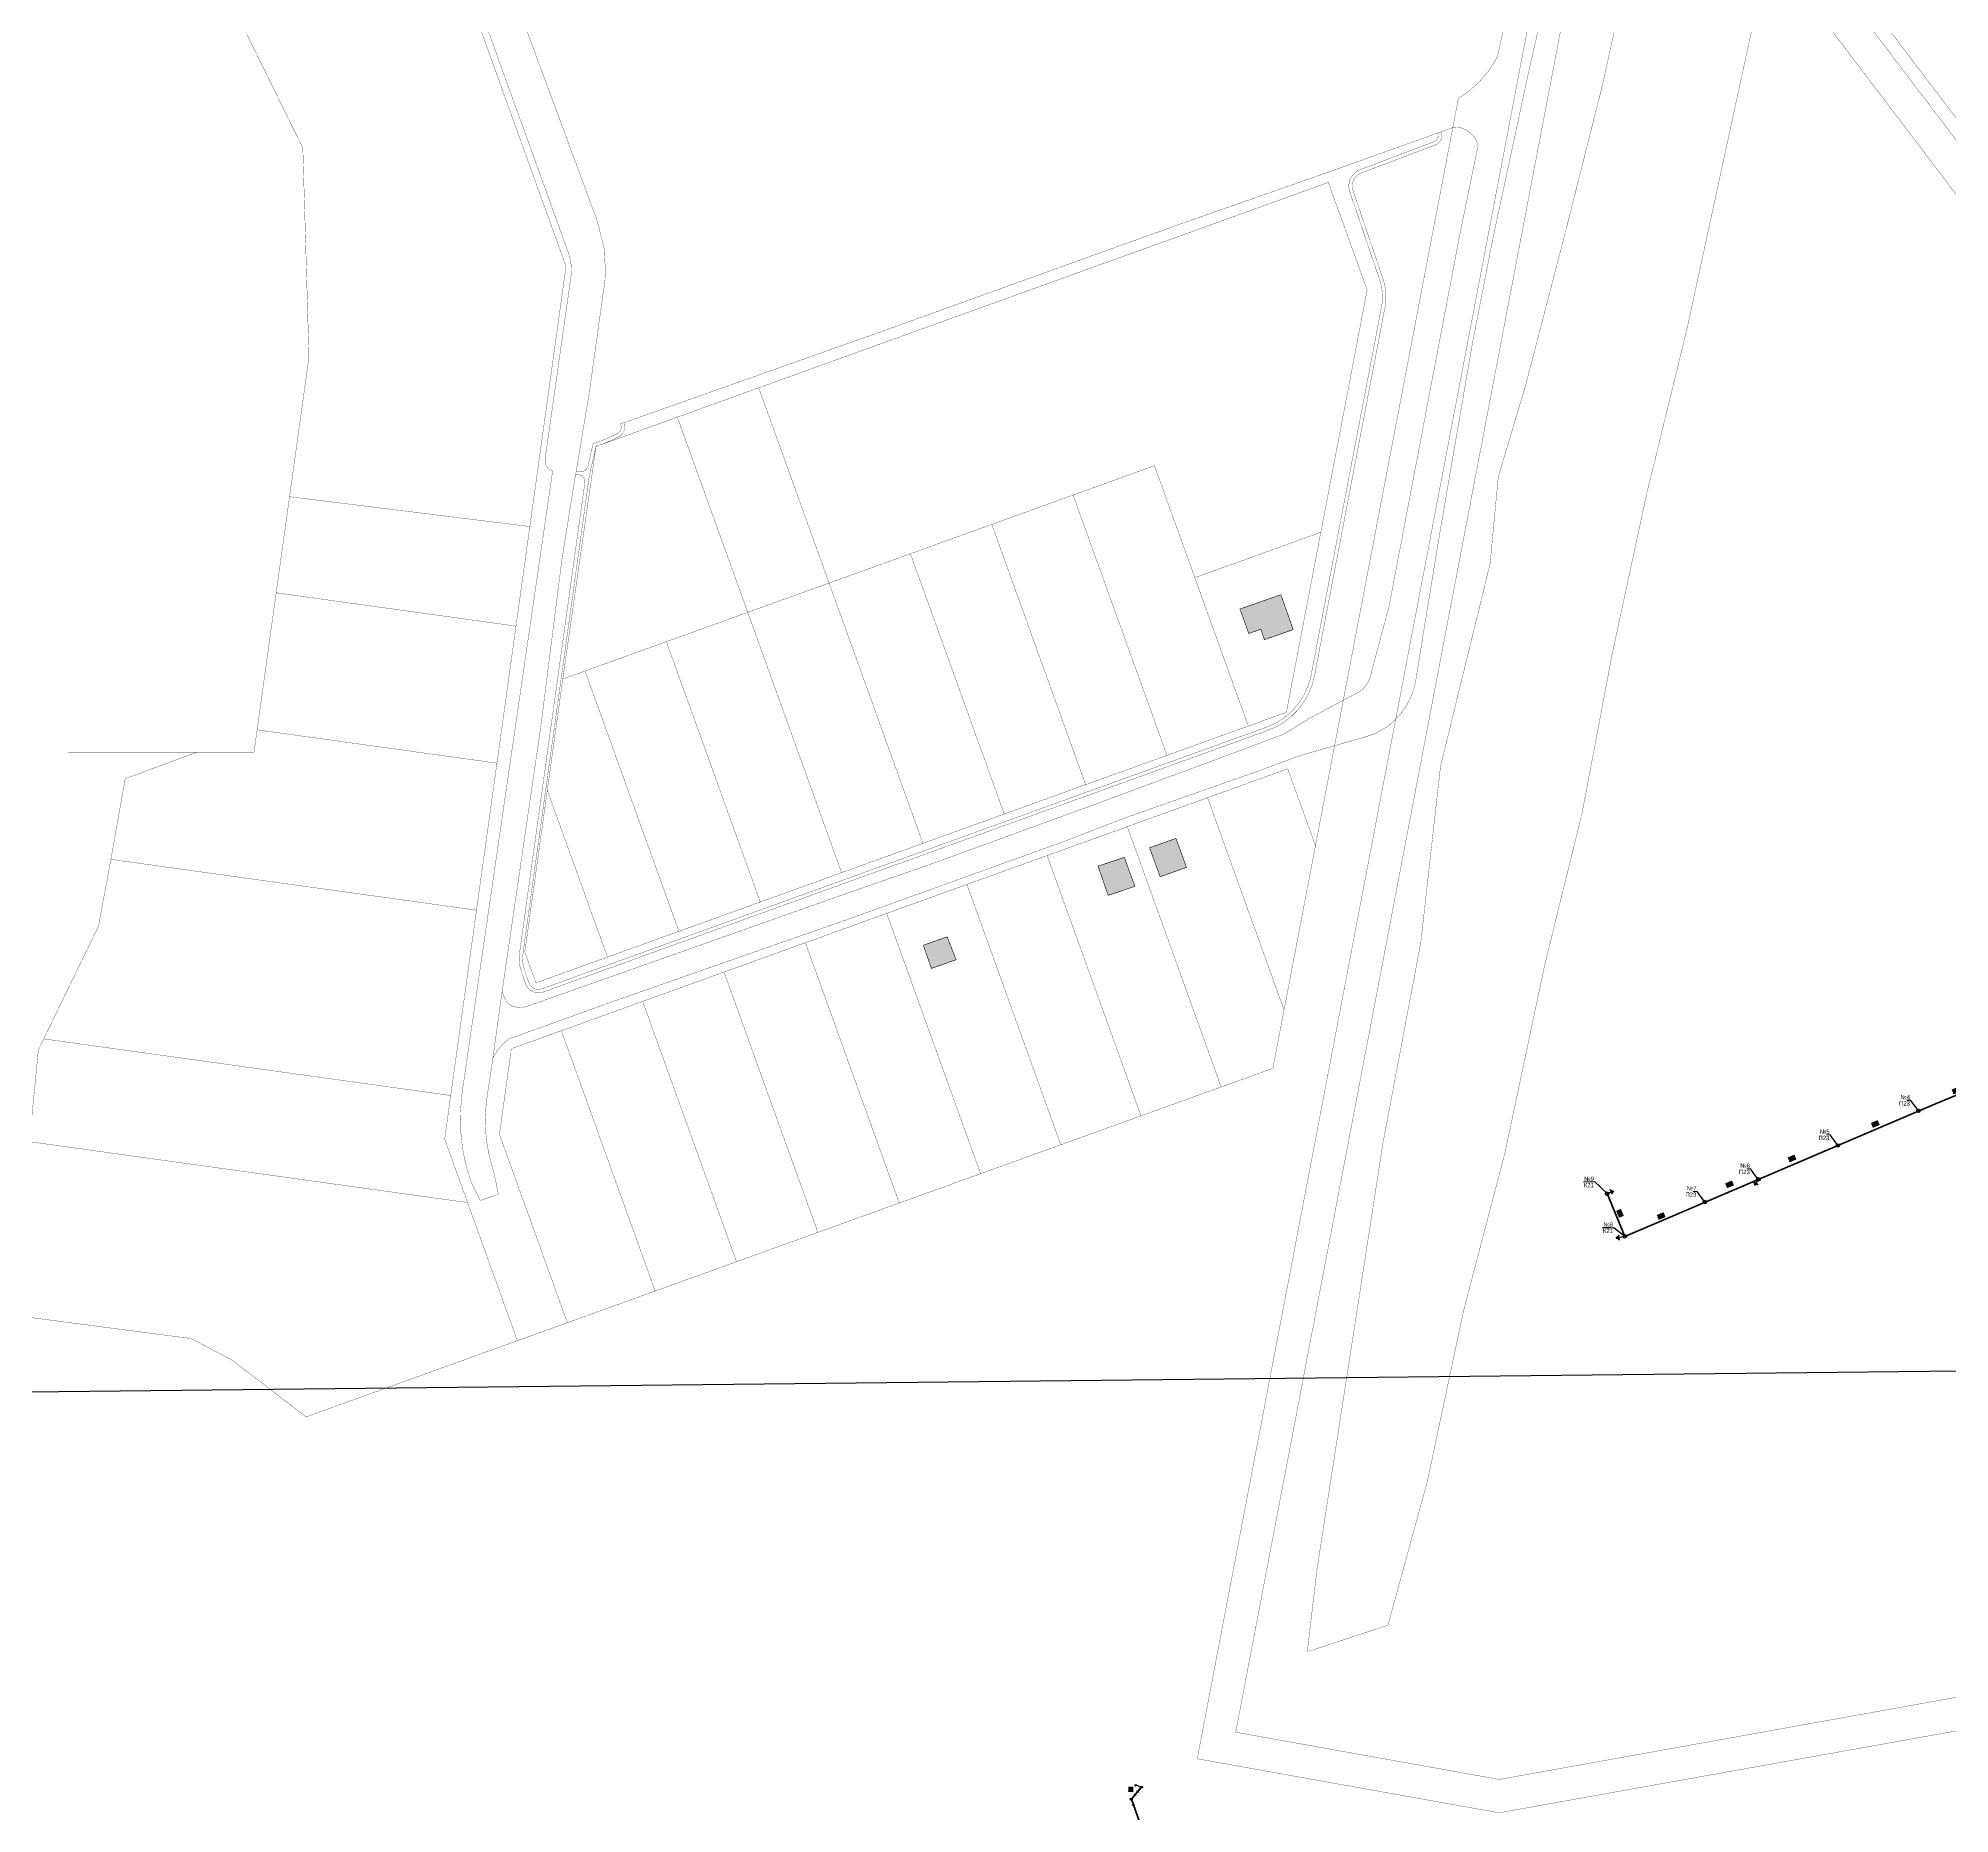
# Model space of a CAD drawing. Header units: millimetres. Extents: x 1265826 to 1360210, y 383897 to 506623.
# Drawn here: x 1301546 to 1302099, y 410794 to 411308 of the extents above; entities that cross this region are included whole.
import ezdxf
from ezdxf.enums import TextEntityAlignment as Align

# ---------------------------------------------------------------- set-up
doc = ezdxf.new("R2018")
doc.units = ezdxf.units.MM
for name, color, linetype in [('04.1_ЛЭП_наземная_опоры', 7, 'Continuous'), ('14', 7, 'Continuous'), ('Электрика', 7, 'Continuous')]:
    doc.layers.add(name, color=color, linetype=linetype)
doc.styles.get("Standard").update_dxf_attribs({"font": 'Arial.ttf'})
doc.styles.add('стиль1', font='Times New Roman.ttf', dxfattribs={"width": 0.9, "height": 1.25})
doc.dimstyles.new('М 1-1000', dxfattribs={"dimtxt": 1.5, "dimasz": 2.5, "dimexe": 1.25, "dimexo": 0.625, "dimtad": 1, "dimdec": 0, "dimtxsty": 'стиль1', "dimcen": 2.5, "dimse1": 1, "dimse2": 1, "dimsd1": 1, "dimsd2": 1, "dimclrt": 5, "dimaunit": 1, "dimadec": 3, "dimazin": 0, "dimtfac": 1, "dimtdec": 0, "dimtmove": 0, "dimatfit": 3, "dimfxl": 1.25, "dimtfill": 2, "dimtfillclr": 7, "dimarcsym": 0})
picture_1 = doc.add_image_def('image4.png', size_in_pixel=(1920, 1080))

# ---------------------------------------------------------------- blocks, each defined once
blk = doc.blocks.new('*U146')
at = {"color": 0}
for points in [[(-2.26, 3), (-3.37, 3)], [(0, 0), (-2.26, 3)]]:
    blk.add_lwpolyline(points, dxfattribs=at)
blk.add_circle((0, 0), 0.5, dxfattribs=at)
at = {"color": 0, "flags": 8}
blk.add_attdef('SL_NAME', text='', height=1.25, dxfattribs=at).set_placement((-2.47, 2.73), align=Align.TOP_RIGHT)
blk.add_attdef('SL_NUM', text='', height=1.25, dxfattribs=at).set_placement((-2.47, 3.29), align=Align.BOTTOM_RIGHT)
blk = doc.blocks.new('*U143')
at = {"color": 0}
for points in [[(-3.2, 2.41), (-6.49, 2.41)], [(0, 0), (-3.2, 2.41)]]:
    blk.add_lwpolyline(points, dxfattribs=at)
blk.add_circle((0, 0), 0.5, dxfattribs=at)
at = {"color": 0, "flags": 8}
blk.add_attdef('SL_NAME', text='', height=1.25, dxfattribs=at).set_placement((-3.41, 2.14), align=Align.TOP_RIGHT)
blk.add_attdef('SL_NUM', text='', height=1.25, dxfattribs=at).set_placement((-3.41, 2.7), align=Align.BOTTOM_RIGHT)
blk = doc.blocks.new('*D153')
at = {"layer": 'Defpoints', "color": 0, "linetype": 'ByBlock', "transparency": 16777216}
for p in [(1302112.88, 411007.31), (1302089.52, 410997.83), (1302089.57, 410997.73)]:
    blk.add_point(p, dxfattribs=at)
at = {"layer": 'Электрика', "color": 5, "linetype": 'ByBlock', "lineweight": 20, "transparency": 16777216, "insert": (1302100.54, 411003.55), "char_height": 1.25, "attachment_point": 5, "rotation": 22.1108, "style": 'стиль1', "bg_fill": 1, "box_fill_scale": 1.1, "bg_fill_color": 7, "bg_fill_true_color": 16777215, "bg_fill_transparency": 0}
blk.add_mtext('25', dxfattribs=at)
blk = doc.blocks.new('*D154')
at = {"layer": 'Defpoints', "color": 0, "linetype": 'ByBlock', "transparency": 16777216}
for p in [(1302066.24, 410987.99), (1302043.16, 410978.37), (1302043.18, 410978.3)]:
    blk.add_point(p, dxfattribs=at)
at = {"layer": 'Электрика', "color": 5, "linetype": 'ByBlock', "lineweight": 20, "transparency": 16777216, "insert": (1302053.12, 410983.92), "char_height": 1.25, "attachment_point": 5, "rotation": 22.7837, "style": 'стиль1', "bg_fill": 1, "box_fill_scale": 1.1, "bg_fill_color": 7, "bg_fill_true_color": 16777215, "bg_fill_transparency": 0}
blk.add_mtext('25', dxfattribs=at)
blk = doc.blocks.new('*D155')
at = {"layer": 'Defpoints', "color": 0, "linetype": 'ByBlock', "transparency": 16777216}
for p in [(1302043.17, 410978.31), (1302027.86, 410972.17), (1302027.88, 410972.12)]:
    blk.add_point(p, dxfattribs=at)
at = {"layer": 'Электрика', "color": 5, "linetype": 'ByBlock', "lineweight": 20, "transparency": 16777216, "insert": (1302035.04, 410976.44), "char_height": 1.25, "attachment_point": 5, "rotation": 22.0577, "style": 'стиль1', "bg_fill": 1, "box_fill_scale": 1.1, "bg_fill_color": 7, "bg_fill_true_color": 16777215, "bg_fill_transparency": 0}
blk.add_mtext('16', dxfattribs=at)
blk = doc.blocks.new('*D156')
at = {"layer": 'Defpoints', "color": 0, "linetype": 'ByBlock', "transparency": 16777216}
for p in [(1302027.88, 410971.09), (1302004.71, 410961.49), (1302004.74, 410961.41)]:
    blk.add_point(p, dxfattribs=at)
at = {"layer": 'Электрика', "color": 5, "linetype": 'ByBlock', "lineweight": 20, "transparency": 16777216, "insert": (1302015.26, 410967.27), "char_height": 1.25, "attachment_point": 5, "rotation": 22.7046, "style": 'стиль1', "bg_fill": 1, "box_fill_scale": 1.1, "bg_fill_color": 7, "bg_fill_true_color": 16777215, "bg_fill_transparency": 0}
blk.add_mtext('25', dxfattribs=at)
blk = doc.blocks.new('*D157')
at = {"layer": 'Defpoints', "color": 0, "linetype": 'ByBlock', "transparency": 16777216}
for p in [(1301999.64, 410973.75), (1301999.64, 410973.75), (1302004.74, 410961.41)]:
    blk.add_point(p, dxfattribs=at)
at = {"layer": 'Электрика', "color": 5, "linetype": 'ByBlock', "lineweight": 20, "transparency": 16777216, "insert": (1302003.35, 410968.06), "char_height": 1.25, "attachment_point": 5, "rotation": 292.4886, "style": 'стиль1', "bg_fill": 1, "box_fill_scale": 1.1, "bg_fill_color": 7, "bg_fill_true_color": 16777215, "bg_fill_transparency": 0}
blk.add_mtext('12', dxfattribs=at)
blk = doc.blocks.new('Пл_Заземление')
at = {"color": 0, "lineweight": 30}
for p, q in [((0, 0), (0, -1.29)), ((-0.72, -1.29), (0.72, -1.29)), ((0.48, -1.6), (-0.48, -1.6)), ((0.24, -1.89), (-0.24, -1.89))]:
    blk.add_line(p, q, dxfattribs=at)
blk = doc.blocks.new('*U147')
at = {"color": 0, "lineweight": 30}
for p, q in [((0, 0), (0.74, 1.06)), ((1.33, 0.64), (0.15, 1.47)), ((0.53, 1.59), (1.31, 1.04)), ((0.89, 1.69), (1.28, 1.41))]:
    blk.add_line(p, q, dxfattribs=at)
blk = doc.blocks.new('*U145')
at = {"color": 0}
for points in [[(-3.55, 3.43), (-6.83, 3.43)], [(0, 0), (-3.55, 3.43)]]:
    blk.add_lwpolyline(points, dxfattribs=at)
blk.add_circle((0, 0), 0.5, dxfattribs=at)
at = {"color": 0, "flags": 8}
blk.add_attdef('SL_NAME', text='', height=1.25, dxfattribs=at).set_placement((-3.75, 3.15), align=Align.TOP_RIGHT)
blk.add_attdef('SL_NUM', text='', height=1.25, dxfattribs=at).set_placement((-3.75, 3.72), align=Align.BOTTOM_RIGHT)
blk = doc.blocks.new('*U139')
at = {"color": 0, "lineweight": 30}
for p, q in [((0, 0), (-0.95, -0.87)), ((-1.24, -1.45), (-1.56, -1.1)), ((-0.86, -1.44), (-1.51, -0.73)), ((-1.44, -0.34), (-0.47, -1.4))]:
    blk.add_line(p, q, dxfattribs=at)
blk = doc.blocks.new('*D158')
at = {"layer": 'Defpoints', "color": 0, "linetype": 'ByBlock', "transparency": 16777216}
for p in [(1302089.65, 410997.7), (1302066.24, 410987.99), (1302066.24, 410987.99)]:
    blk.add_point(p, dxfattribs=at)
at = {"layer": 'Электрика', "color": 5, "linetype": 'ByBlock', "lineweight": 20, "transparency": 16777216, "insert": (1302077.18, 410993.89), "char_height": 1.25, "attachment_point": 5, "rotation": 22.5289, "style": 'стиль1', "bg_fill": 1, "box_fill_scale": 1.1, "bg_fill_color": 7, "bg_fill_true_color": 16777215, "bg_fill_transparency": 0}
blk.add_mtext('25', dxfattribs=at)
blk = doc.blocks.new('*U159')
at = {"true_color": 0xffffff}
h = blk.add_hatch(color=7, dxfattribs=at)
h.dxf.hatch_style = 1
h.paths.add_polyline_path([(0.03, 0.35), (0.35, -0.03), (-0.03, -0.35), (-0.35, 0.03)])
at = {"color": 0}
for points in [[(-0.25, 0.04), (-1.97, 0.34), (-1.59, 0.02), (-1.97, 0.34), (-1.5, 0.51)], [(-0.05, 0.25), (-0.4, 1.96), (-0.56, 1.49), (-0.4, 1.96), (-0.07, 1.59)]]:
    blk.add_lwpolyline(points, dxfattribs=at)
blk.add_lwpolyline([(0.03, 0.35), (0.35, -0.03), (-0.03, -0.35), (-0.35, 0.03)], close=True, dxfattribs=at)
blk.add_circle((0, 0), 0.025, dxfattribs=at)
blk = doc.blocks.new('*U160')
at = {"true_color": 0xffffff}
h = blk.add_hatch(color=7, dxfattribs=at)
h.dxf.hatch_style = 1
h.paths.add_polyline_path([(0.03, 0.35), (0.35, -0.03), (-0.03, -0.35), (-0.35, 0.03)])
at = {"color": 0}
blk.add_lwpolyline([(0.03, 0.35), (0.35, -0.03), (-0.03, -0.35), (-0.35, 0.03)], close=True, dxfattribs=at)
for points in [[(-0.17, -0.19), (-1.34, -1.49), (-0.86, -1.33), (-1.34, -1.49), (-1.23, -1)], [(0.25, -0.05), (1.97, -0.37), (1.59, -0.04), (1.97, -0.37), (1.49, -0.53)]]:
    blk.add_lwpolyline(points, dxfattribs=at)
blk.add_circle((0, 0), 0.025, dxfattribs=at)
blk = doc.blocks.new('*D167')
at = {"layer": 'Defpoints', "color": 0, "linetype": 'ByBlock', "transparency": 16777216}
for p in [(1301859.5, 410799.96), (1301859.51, 410800.34), (1301864.26, 410799.78)]:
    blk.add_point(p, dxfattribs=at)
at = {"layer": 'Электрика', "color": 5, "linetype": 'ByBlock', "lineweight": 20, "transparency": 16777216, "insert": (1301861.94, 410801.52), "char_height": 1.25, "attachment_point": 5, "rotation": 357.9199, "style": 'стиль1', "bg_fill": 1, "box_fill_scale": 1.1, "bg_fill_color": 7, "bg_fill_true_color": 16777215, "bg_fill_transparency": 0}
blk.add_mtext('5', dxfattribs=at)

msp = doc.modelspace()

# ---------------------------------------------------------------- hatches: boundary and pattern name
at = {"layer": '14', "linetype": 'Continuous'}
for points in [[(1301893.49, 411142.77), (1301896.02, 411135.7), (1301899.51, 411136.93), (1301900.59, 411133.92), (1301908.89, 411136.83), (1301905.32, 411146.91)], [(1301867.36, 411073.75), (1301870.42, 411065.38), (1301878.04, 411068.07), (1301874.98, 411076.45)], [(1301852.47, 411068.45), (1301855.38, 411059.99), (1301863.12, 411062.6), (1301860.06, 411070.97)], [(1301801.94, 411045.56), (1301804.29, 411038.88), (1301811.42, 411041.38), (1301808.85, 411048)]]:
    msp.add_hatch(color=12, dxfattribs=at).paths.add_polyline_path(points)

# ---------------------------------------------------------------- linework, layer by layer
at = {"layer": '14', "color": 7, "const_width": 0.08, "flags": 128}
for points in [[(1302055.7, 411321.7), (1302149.75, 411197.89), (1302168.71, 411161.07), (1302212.37, 411008.49), (1302213.09, 410978.87), (1302195.1, 410888.3), (1302158.65, 410847.69), (1302128.02, 410833.06), (1301968.47, 410804.39), (1301892.26, 410818.04), (1302059.58, 411694.4)], [(1302059.58, 411694.4), (1301892.26, 410818.04), (1301968.47, 410804.39), (1302128.02, 410833.06), (1302158.65, 410847.69), (1302195.1, 410888.3), (1302213.09, 410978.87), (1302212.37, 411008.49), (1302168.71, 411161.07), (1302149.75, 411197.89), (1302055.7, 411321.7)], [(1302048.36, 411686.24), (1301938.52, 411110.9), (1301939.91, 411112.45), (1301940.89, 411113.74), (1301941.8, 411115.17), (1301942.52, 411116.53), (1301943.17, 411118.01), (1301943.93, 411120.24), (1301944.29, 411121.85), (1301945.05, 411126.66), (1301947.27, 411140.41), (1301951.16, 411164.1), (1301955.98, 411192.19), (1301960.74, 411219.82), (1301966.68, 411250.23), (1301976.74, 411297.08), (1301991.18, 411361.01), (1301998.53, 411394.72), (1302008.06, 411440.24), (1302017.75, 411490.59), (1302057.48, 411692.88), (1302048.36, 411686.24)], [(1301993.87, 411419.01), (1301967.92, 411302.54), (1301966.75, 411300.44), (1301965.16, 411298.09), (1301962.56, 411295.08), (1301959.97, 411292.75), (1301957.98, 411291.29), (1301956.64, 411290.45), (1301955.02, 411281.96), (1301956.54, 411282.07), (1301957.7, 411281.8), (1301958.78, 411281.35), (1301960.07, 411280.47), (1301961.15, 411279.34), (1301961.92, 411278.04), (1301962.34, 411276.84), (1301957.06, 411251.09), (1301936.57, 411143.45), (1301931.53, 411124.61), (1301931.2, 411123.2), (1301930.71, 411121.94), (1301930.03, 411120.79), (1301929.14, 411119.74), (1301928.13, 411118.91), (1301926.96, 411118.24), (1301926.33, 411117.98), (1301923.36, 411116.39), (1301920.85, 411103.27), (1301929.3, 411105.66), (1301932.33, 411106.68), (1301935.39, 411108.33), (1301936.81, 411109.34), (1301938.52, 411110.9), (1302048.36, 411686.24)], [(1301265.86, 411148.33), (1301276.4, 411135.32), (1301286.75, 411110.62), (1301295.19, 411101.14), (1301608.44, 411101.39), (1301624.33, 411215.66), (1301622.55, 411276.08), (1301577.18, 411368.25), (1301539.44, 411466.19), (1301537.43, 411465.57), (1301531.15, 411462.49), (1301476.2, 411459.38), (1301371.99, 411526.81), (1301238.36, 411593.02)], [(1302084.1, 411506.96), (1302022.74, 411223.79), (1302011.14, 411176.34), (1302001.08, 411129.64), (1301992.4, 411083.76), (1301981.63, 411040.02), (1301970.11, 410985.57), (1301958.11, 410939.81), (1301947.72, 410890.77), (1301936.28, 410848.98), (1301912.97, 410841.32), (1301915.7, 410864.74), (1301934.79, 410988.12), (1301941.53, 411023.88), (1301945.79, 411046.5), (1301951.46, 411097.2), (1301965.8, 411155.84), (1301968.16, 411180.86), (1301976.25, 411208.09), (1301987.06, 411249.73), (1301998.2, 411293.83), (1302009.13, 411343.49)], [(1301655.05, 411368.7), (1301680.57, 411297.65), (1301699.38, 411245.62), (1301699.82, 411244.13), (1301700.13, 411242.3), (1301700.2, 411240.51), (1301700.07, 411238.9), (1301692.58, 411186.02), (1301692.58, 411185.15), (1301692.87, 411184.24), (1301693.4, 411183.5), (1301694.18, 411182.92), (1301694.77, 411182.7), (1301668.63, 411003.14), (1301668.09, 410997.17), (1301668.13, 410992.3), (1301668.75, 410986.67), (1301669.22, 410984.17), (1301670.05, 410980.79), (1301671.19, 410977.2), (1301673.89, 410971.78), (1301679.1, 410973.55), (1301677.9, 410979.48), (1301676.57, 410984.1), (1301675.89, 410987.59), (1301675.51, 410990.62), (1301675.32, 410995.78), (1301675.59, 411000.14), (1301676.08, 411003.57), (1301676.77, 411008.06), (1301677.5, 411012.91), (1301680.16, 411032.17), (1301691.31, 411108.45), (1301694.3, 411132.12), (1301697.45, 411157.01), (1301700.82, 411178.16), (1301701.43, 411181.68), (1301701.61, 411182.7), (1301702.04, 411185.26), (1301705.37, 411205.32), (1301709.9, 411237.84), (1301710, 411240.88), (1301709.7, 411246.91), (1301708.29, 411252.51), (1301707.39, 411255.79), (1301705.87, 411259.88), (1301684.3, 411318.11)], [(1301668.91, 411324.28), (1301677.33, 411300.95), (1301685.64, 411277.9), (1301698.64, 411241.83), (1301696.36, 411225.41), (1301688.18, 411166.62), (1301684.18, 411137.83), (1301678.67, 411098.21), (1301672.76, 411055.7), (1301665.31, 411002.13), (1301663.56, 410989.53), (1301670.18, 410971.17), (1301684.58, 410931.23), (1301699.03, 410936.44), (1301679.4, 410990.89), (1301682.84, 411015.65), (1301697.29, 411020.86), (1301720.81, 411029.34), (1301744.33, 411037.82), (1301767.85, 411046.3), (1301791.36, 411054.78), (1301814.55, 411063.14), (1301837.74, 411071.5), (1301860.93, 411079.86), (1301884.12, 411088.22), (1301907.31, 411096.58), (1301915.32, 411074.36), (1301920.85, 411103.27), (1301911.42, 411100.57), (1301897.94, 411095.64), (1301860.73, 411082.55), (1301842.95, 411075.69), (1301779.44, 411052.82), (1301748.14, 411041.88), (1301712.89, 411029.54), (1301682.09, 411018.48), (1301680.38, 411017.01), (1301678.86, 411015.23), (1301677.5, 411012.91), (1301676.77, 411008.06), (1301676.08, 411003.57), (1301675.59, 411000.14), (1301675.32, 410995.78), (1301675.51, 410990.62), (1301675.89, 410987.59), (1301676.57, 410984.1), (1301677.9, 410979.48), (1301679.1, 410973.55), (1301673.89, 410971.78), (1301671.19, 410977.2), (1301670.05, 410980.79), (1301669.22, 410984.17), (1301668.75, 410986.67), (1301668.13, 410992.3), (1301668.09, 410997.17), (1301668.63, 411003.14), (1301694.77, 411182.7), (1301694.18, 411182.92), (1301693.4, 411183.5), (1301692.87, 411184.24), (1301692.58, 411185.15), (1301692.58, 411186.02), (1301700.07, 411238.9), (1301700.2, 411240.51), (1301700.13, 411242.3), (1301699.82, 411244.13), (1301699.38, 411245.62), (1301680.57, 411297.65), (1301655.05, 411368.7)], [(1301991.18, 411361.01), (1301976.74, 411297.08), (1301966.68, 411250.23), (1301960.74, 411219.82), (1301955.98, 411192.19), (1301951.16, 411164.1), (1301947.27, 411140.41), (1301945.05, 411126.66), (1301944.29, 411121.85), (1301943.93, 411120.24), (1301943.17, 411118.01), (1301942.52, 411116.53), (1301941.8, 411115.17), (1301940.89, 411113.74), (1301939.91, 411112.45), (1301938.52, 411110.9), (1301881.14, 410810.37), (1301968.41, 410794.75), (1302153.54, 410827.89), (1302203.9, 410883.88), (1302226.12, 410995.17), (1302171.92, 411184.37), (1302065.83, 411324.06)], [(1302065.83, 411324.06), (1302171.92, 411184.37)], [(1302105.53, 411278.19), (1302093.73, 411293.71), (1302081.92, 411309.22)], [(1301701.43, 411181.68), (1301700.82, 411178.16), (1301697.45, 411157.01), (1301694.3, 411132.12), (1301691.31, 411108.45), (1301680.16, 411032.17), (1301680.84, 411030.33), (1301681.87, 411028.76), (1301683.39, 411027.87), (1301684.53, 411027.57), (1301685.74, 411027.52), (1301687.55, 411027.96), (1301781.48, 411061.15), (1301804.31, 411069.07), (1301852.59, 411086.68), (1301860.09, 411089.46), (1301899.09, 411103.92), (1301906.14, 411106.58), (1301913.68, 411111.21), (1301923.36, 411116.39), (1301955.02, 411281.96), (1301951.68, 411280.74), (1301951.83, 411280.14), (1301951.86, 411279.67), (1301951.79, 411279.12), (1301951.58, 411278.48), (1301951.27, 411277.95), (1301950.9, 411277.54), (1301950.48, 411277.21), (1301949.92, 411276.93), (1301928.54, 411268.83), (1301928.07, 411268.61), (1301927.44, 411268.2), (1301926.93, 411267.7), (1301926.52, 411267.14), (1301926.21, 411266.48), (1301926, 411265.7), (1301925.96, 411265.09), (1301926, 411264.51), (1301926.17, 411263.8), (1301934.86, 411238.18), (1301935.28, 411236.68), (1301935.53, 411235.37), (1301935.7, 411233.46), (1301935.69, 411232.34), (1301935.59, 411231.14), (1301935.42, 411230.04), (1301915.04, 411123.49), (1301914.73, 411122.12), (1301914.34, 411120.8), (1301913.22, 411118.08), (1301912.01, 411115.97), (1301909.95, 411113.3), (1301908.57, 411111.92), (1301906.33, 411110.14), (1301904.08, 411108.79), (1301901.57, 411107.69), (1301692.04, 411032.03), (1301690.68, 411031.79), (1301689.49, 411031.98), (1301688.39, 411032.51), (1301687.44, 411033.44), (1301686.89, 411034.52), (1301685.66, 411038.17), (1301685.29, 411039.55), (1301685.14, 411040.65), (1301685.1, 411042.16), (1301685.19, 411043.19), (1301704.09, 411179.33), (1301704.11, 411179.65), (1301704.08, 411179.97), (1301703.98, 411180.32), (1301703.79, 411180.69), (1301703.53, 411181.01), (1301703.21, 411181.27), (1301702.98, 411181.4), (1301702.67, 411181.52), (1301702.41, 411181.55), (1301701.43, 411181.68)], [(1301706.46, 411190.52), (1301704.99, 411184.08), (1301704.67, 411183.36), (1301704.18, 411182.87), (1301703.78, 411182.66), (1301703.26, 411182.53), (1301702.77, 411182.54), (1301701.61, 411182.7), (1301701.43, 411181.68), (1301702.41, 411181.55), (1301702.67, 411181.52), (1301702.98, 411181.4), (1301703.21, 411181.27), (1301703.53, 411181.01), (1301703.79, 411180.69), (1301703.98, 411180.32), (1301704.08, 411179.97), (1301704.11, 411179.65), (1301704.09, 411179.33), (1301685.19, 411043.19), (1301685.1, 411042.16), (1301685.14, 411040.65), (1301685.29, 411039.55), (1301685.66, 411038.17), (1301686.89, 411034.52), (1301687.44, 411033.44), (1301688.39, 411032.51), (1301689.49, 411031.98), (1301690.68, 411031.79), (1301692.04, 411032.03), (1301901.57, 411107.69), (1301904.08, 411108.79), (1301906.33, 411110.14), (1301908.57, 411111.92), (1301909.95, 411113.3), (1301912.01, 411115.97), (1301913.22, 411118.08), (1301914.34, 411120.8), (1301914.73, 411122.12), (1301915.04, 411123.49), (1301935.42, 411230.04), (1301935.59, 411231.14), (1301935.69, 411232.34), (1301935.7, 411233.46), (1301935.53, 411235.37), (1301935.28, 411236.68), (1301934.86, 411238.18), (1301926.17, 411263.8), (1301926, 411264.51), (1301925.96, 411265.09), (1301926, 411265.7), (1301926.21, 411266.48), (1301926.52, 411267.14), (1301926.93, 411267.7), (1301927.44, 411268.2), (1301928.07, 411268.61), (1301928.54, 411268.83), (1301949.92, 411276.93), (1301950.48, 411277.21), (1301950.9, 411277.54), (1301951.27, 411277.95), (1301951.58, 411278.48), (1301951.79, 411279.12), (1301951.86, 411279.67), (1301951.83, 411280.14), (1301951.68, 411280.74), (1301950.74, 411280.41), (1301950.83, 411280.05), (1301950.85, 411279.54), (1301950.67, 411278.9), (1301950.35, 411278.4), (1301949.91, 411278.04), (1301949.57, 411277.87), (1301928.18, 411269.76), (1301927.51, 411269.45), (1301926.73, 411268.9), (1301926.23, 411268.42), (1301925.61, 411267.57), (1301925.28, 411266.86), (1301925.05, 411266.07), (1301924.96, 411265.09), (1301925.01, 411264.34), (1301925.22, 411263.48), (1301933.91, 411237.86), (1301934.26, 411236.68), (1301934.64, 411234.47), (1301934.7, 411233.27), (1301934.69, 411232.43), (1301934.59, 411231.21), (1301934.44, 411230.22), (1301914.06, 411123.68), (1301913.74, 411122.29), (1301913.39, 411121.12), (1301912.05, 411118), (1301910.73, 411115.86), (1301908.74, 411113.48), (1301906.43, 411111.45), (1301903.93, 411109.84), (1301901.23, 411108.63), (1301691.7, 411032.97), (1301690.78, 411032.8), (1301689.81, 411032.92), (1301688.95, 411033.34), (1301688.29, 411033.99), (1301687.84, 411034.84), (1301686.61, 411038.49), (1301686.21, 411040.11), (1301686.09, 411041.87), (1301686.18, 411043.05), (1301705.36, 411181.17), (1301707.31, 411189.77), (1301708.63, 411190.25), (1301709.91, 411190.74), (1301711.42, 411191.41), (1301713.9, 411192.6), (1301714.55, 411193.02), (1301715.04, 411193.56), (1301715.47, 411194.42), (1301715.6, 411195.31), (1301715.53, 411195.96), (1301715.38, 411196.64), (1301714.43, 411196.3), (1301714.56, 411195.74), (1301714.6, 411195.43), (1301714.54, 411194.8), (1301714.26, 411194.19), (1301713.8, 411193.7), (1301713.47, 411193.5), (1301710.99, 411192.31), (1301709.66, 411191.72), (1301708.29, 411191.19), (1301706.46, 411190.52)], [(1301715.38, 411196.64), (1301715.53, 411195.96), (1301715.6, 411195.31), (1301715.47, 411194.42), (1301715.04, 411193.56), (1301714.55, 411193.02), (1301713.9, 411192.6), (1301711.42, 411191.41), (1301709.91, 411190.74), (1301708.63, 411190.25), (1301730.83, 411198.25), (1301754.35, 411206.73), (1301777.87, 411215.21), (1301801.38, 411223.69), (1301824.9, 411232.17), (1301848.42, 411240.65), (1301871.94, 411249.12), (1301895.46, 411257.6), (1301919.04, 411266.11), (1301930.27, 411235.05), (1301924.38, 411204.25), (1301916.87, 411164.96), (1301906.91, 411112.91), (1301895.91, 411108.94), (1301872.39, 411100.46), (1301848.87, 411091.99), (1301825.35, 411083.51), (1301801.83, 411075.03), (1301778.31, 411066.55), (1301754.8, 411058.07), (1301731.28, 411049.59), (1301710.62, 411042.14), (1301689.96, 411034.69), (1301686.73, 411043.63), (1301693.23, 411090.39), (1301697.7, 411122.52), (1301707.31, 411189.77), (1301705.36, 411181.17), (1301686.18, 411043.05), (1301686.09, 411041.87), (1301686.21, 411040.11), (1301686.61, 411038.49), (1301687.84, 411034.84), (1301688.29, 411033.99), (1301688.95, 411033.34), (1301689.81, 411032.92), (1301690.78, 411032.8), (1301691.7, 411032.97), (1301901.23, 411108.63), (1301903.93, 411109.84), (1301906.43, 411111.45), (1301908.74, 411113.48), (1301910.73, 411115.86), (1301912.05, 411118), (1301913.39, 411121.12), (1301913.74, 411122.29), (1301914.06, 411123.68), (1301934.44, 411230.22), (1301934.59, 411231.21), (1301934.69, 411232.43), (1301934.7, 411233.27), (1301934.64, 411234.47), (1301934.26, 411236.68), (1301933.91, 411237.86), (1301925.22, 411263.48), (1301925.01, 411264.34), (1301924.96, 411265.09), (1301925.05, 411266.07), (1301925.28, 411266.86), (1301925.61, 411267.57), (1301926.23, 411268.42), (1301926.73, 411268.9), (1301927.51, 411269.45), (1301928.18, 411269.76), (1301949.57, 411277.87), (1301949.91, 411278.04), (1301950.35, 411278.4), (1301950.67, 411278.9), (1301950.85, 411279.54), (1301950.83, 411280.05), (1301950.74, 411280.41), (1301916.81, 411268.29), (1301877.17, 411254.41), (1301837.64, 411240.21), (1301790.63, 411223.27), (1301741.61, 411205.92), (1301715.38, 411196.64)], [(1301955.02, 411281.96), (1301923.36, 411116.39), (1301926.33, 411117.98), (1301926.96, 411118.24), (1301928.13, 411118.91), (1301929.14, 411119.74), (1301930.03, 411120.79), (1301930.71, 411121.94), (1301931.2, 411123.2), (1301931.53, 411124.61), (1301936.57, 411143.45), (1301957.06, 411251.09), (1301962.34, 411276.84), (1301961.92, 411278.04), (1301961.15, 411279.34), (1301960.07, 411280.47), (1301958.78, 411281.35), (1301957.7, 411281.8), (1301956.54, 411282.07), (1301955.02, 411281.96)], [(1301730.83, 411198.25), (1301751.18, 411141.81), (1301774.7, 411150.28), (1301754.35, 411206.73), (1301730.83, 411198.25)], [(1301707.31, 411189.77), (1301697.7, 411122.52), (1301704.14, 411124.85), (1301727.66, 411133.33), (1301751.18, 411141.81), (1301730.83, 411198.25), (1301707.31, 411189.77)], [(1301845.25, 411175.72), (1301872.39, 411100.46), (1301895.91, 411108.94), (1301868.77, 411184.2), (1301845.25, 411175.72)], [(1301618.71, 411175.25), (1301614.85, 411147.47), (1301684.18, 411137.83), (1301688.18, 411166.62), (1301618.71, 411175.25)], [(1301821.74, 411167.24), (1301848.87, 411091.99), (1301872.39, 411100.46), (1301845.25, 411175.72), (1301821.74, 411167.24)], [(1301798.22, 411158.76), (1301825.35, 411083.51), (1301848.87, 411091.99), (1301821.74, 411167.24), (1301798.22, 411158.76)], [(1301880.44, 411151.83), (1301895.91, 411108.94), (1301906.91, 411112.91), (1301916.87, 411164.96), (1301880.44, 411151.83)], [(1301774.7, 411150.28), (1301801.83, 411075.03), (1301825.35, 411083.51), (1301798.22, 411158.76), (1301774.7, 411150.28)], [(1301751.18, 411141.81), (1301778.31, 411066.55), (1301801.83, 411075.03), (1301774.7, 411150.28), (1301751.18, 411141.81)], [(1301614.85, 411147.47), (1301609.34, 411107.85), (1301678.67, 411098.21), (1301684.18, 411137.83), (1301614.85, 411147.47)], [(1301727.66, 411133.33), (1301754.8, 411058.07), (1301778.31, 411066.55), (1301751.18, 411141.81), (1301727.66, 411133.33)], [(1301704.14, 411124.85), (1301731.28, 411049.59), (1301754.8, 411058.07), (1301727.66, 411133.33), (1301704.14, 411124.85)], [(1301697.7, 411122.52), (1301693.23, 411090.39), (1301710.62, 411042.14), (1301731.28, 411049.59), (1301704.14, 411124.85), (1301697.7, 411122.52)], [(1301680.16, 411032.17), (1301677.5, 411012.91), (1301678.86, 411015.23), (1301680.38, 411017.01), (1301682.09, 411018.48), (1301712.89, 411029.54), (1301748.14, 411041.88), (1301779.44, 411052.82), (1301842.95, 411075.69), (1301860.73, 411082.55), (1301897.94, 411095.64), (1301911.42, 411100.57), (1301920.85, 411103.27), (1301923.36, 411116.39), (1301913.68, 411111.21), (1301906.14, 411106.58), (1301899.09, 411103.92), (1301860.09, 411089.46), (1301852.59, 411086.68), (1301804.31, 411069.07), (1301781.48, 411061.15), (1301687.55, 411027.96), (1301685.74, 411027.52), (1301684.53, 411027.57), (1301683.39, 411027.87), (1301681.87, 411028.76), (1301680.84, 411030.33), (1301680.16, 411032.17)], [(1302153.54, 410827.89), (1301968.41, 410794.75), (1301881.14, 410810.37), (1301938.52, 411110.9), (1301936.81, 411109.34), (1301935.39, 411108.33), (1301932.33, 411106.68), (1301929.3, 411105.66), (1301920.85, 411103.27), (1301915.32, 411074.36), (1301906.24, 411026.87), (1301903.01, 411009.99), (1301888.06, 411004.6), (1301864.88, 410996.24), (1301841.69, 410987.88), (1301818.5, 410979.52), (1301794.98, 410971.04), (1301771.46, 410962.56), (1301747.94, 410954.08), (1301724.43, 410945.6), (1301699.03, 410936.44), (1301684.58, 410931.23), (1301623.5, 410909.21), (1301602.15, 410925.58), (1301590.28, 410931.85), (1301540.3, 410938.4)], [(1301609.34, 411107.85), (1301608.44, 411101.39), (1301591.88, 411101.38), (1301571.19, 411093.71), (1301567.06, 411070.4), (1301672.76, 411055.7), (1301678.67, 411098.21), (1301609.34, 411107.85)], [(1301543.5, 410988.78), (1301546.1, 411015.35), (1301547.64, 411018.5), (1301563.47, 411051.06), (1301567.06, 411070.4), (1301571.19, 411093.71), (1301591.88, 411101.38), (1301295.19, 411101.14)], [(1301884.12, 411088.22), (1301906.24, 411026.87), (1301915.32, 411074.36), (1301907.31, 411096.58), (1301884.12, 411088.22)], [(1301693.23, 411090.39), (1301686.73, 411043.63), (1301689.96, 411034.69), (1301710.62, 411042.14), (1301693.23, 411090.39)], [(1301860.93, 411079.86), (1301888.06, 411004.6), (1301903.01, 411009.99), (1301906.24, 411026.87), (1301884.12, 411088.22), (1301860.93, 411079.86)], [(1301837.74, 411071.5), (1301864.88, 410996.24), (1301888.06, 411004.6), (1301860.93, 411079.86), (1301837.74, 411071.5)], [(1301567.06, 411070.4), (1301563.47, 411051.06), (1301547.64, 411018.5), (1301665.31, 411002.13), (1301672.76, 411055.7), (1301567.06, 411070.4)], [(1301814.55, 411063.14), (1301841.69, 410987.88), (1301864.88, 410996.24), (1301837.74, 411071.5), (1301814.55, 411063.14)], [(1301791.36, 411054.78), (1301818.5, 410979.52), (1301841.69, 410987.88), (1301814.55, 411063.14), (1301791.36, 411054.78)], [(1301767.85, 411046.3), (1301794.98, 410971.04), (1301818.5, 410979.52), (1301791.36, 411054.78), (1301767.85, 411046.3)], [(1301744.33, 411037.82), (1301771.46, 410962.56), (1301794.98, 410971.04), (1301767.85, 411046.3), (1301744.33, 411037.82)], [(1301720.81, 411029.34), (1301747.94, 410954.08), (1301771.46, 410962.56), (1301744.33, 411037.82), (1301720.81, 411029.34)], [(1301697.29, 411020.86), (1301724.43, 410945.6), (1301747.94, 410954.08), (1301720.81, 411029.34), (1301697.29, 411020.86)], [(1301547.64, 411018.5), (1301546.1, 411015.35), (1301543.5, 410988.78), (1301670.18, 410971.17), (1301663.56, 410989.53), (1301665.31, 411002.13), (1301547.64, 411018.5)], [(1301682.84, 411015.65), (1301679.4, 410990.89), (1301699.03, 410936.44), (1301724.43, 410945.6), (1301697.29, 411020.86), (1301682.84, 411015.65)], [(1301543.5, 410988.78), (1301542.43, 410977.87), (1301540.3, 410938.4), (1301590.28, 410931.85), (1301602.15, 410925.58), (1301623.5, 410909.21), (1301684.58, 410931.23), (1301670.18, 410971.17), (1301543.5, 410988.78)]]:
    msp.add_lwpolyline(points, dxfattribs=at)
at = {"layer": '14', "color": 92, "const_width": 0.17, "flags": 128}
for points in [[(1301893.49, 411142.77), (1301896.02, 411135.7), (1301899.51, 411136.93), (1301900.59, 411133.92), (1301908.89, 411136.83), (1301905.32, 411146.91), (1301893.49, 411142.77)], [(1301867.36, 411073.75), (1301870.42, 411065.38), (1301878.04, 411068.07), (1301874.98, 411076.45), (1301867.36, 411073.75)], [(1301852.47, 411068.45), (1301855.38, 411059.99), (1301863.12, 411062.6), (1301860.06, 411070.97), (1301852.47, 411068.45)], [(1301801.94, 411045.56), (1301804.29, 411038.88), (1301811.42, 411041.38), (1301808.85, 411048), (1301801.94, 411045.56)]]:
    msp.add_lwpolyline(points, dxfattribs=at)
at = {"layer": 'Электрика', "lineweight": 50}
for points in [[(1302004.72, 410961.41), (1302094.63, 410999.74), (1302152.42, 411023.64)], [(1302004.74, 410961.41), (1301999.64, 410973.75)], [(1301867.39, 410783.67), (1301862.09, 410798.64), (1301864.97, 410802.17)]]:
    msp.add_lwpolyline(points, dxfattribs=at)

# ---------------------------------------------------------------- block references
at = {"layer": '04.1_ЛЭП_наземная_опоры', "rotation": 60.85562409784838}
for name, p in [('*U159', (1301864.98, 410802.2)), ('*U160', (1301862.08, 410798.66))]:
    msp.add_blockref(name, p, dxfattribs=at)
at = {"layer": 'Электрика'}
ref = msp.add_blockref('*U146', (1302089.63, 410997.68), dxfattribs=dict(at, rotation=359.1477520332956))
lines = msp.add_mtext('№4', dxfattribs={"layer": '0', "color": 0, "insert": (1302087.21, 411001.01), "char_height": 1.25, "attachment_point": 9, "rotation": 359.1478, "bg_fill": 3, "box_fill_scale": 1.1, "bg_fill_color": 256, "bg_fill_transparency": 0})
ref.add_attrib('SL_NUM', '', (1302087.21, 411001.01)).embed_mtext(lines)
lines = msp.add_mtext('П23', dxfattribs={"layer": '0', "color": 0, "insert": (1302087.2, 411000.45), "char_height": 1.25, "attachment_point": 3, "rotation": 359.1478, "bg_fill": 3, "box_fill_scale": 1.1, "bg_fill_color": 256, "bg_fill_transparency": 0})
ref.add_attrib('SL_NAME', '', (1302087.2, 411000.45)).embed_mtext(lines)
ref = msp.add_blockref('*U146', (1302066.37, 410987.69), dxfattribs=dict(at, rotation=359.1477520332956))
lines = msp.add_mtext('№5', dxfattribs={"layer": '0', "color": 0, "insert": (1302063.95, 410991.02), "char_height": 1.25, "attachment_point": 9, "rotation": 359.1478, "bg_fill": 3, "box_fill_scale": 1.1, "bg_fill_color": 256, "bg_fill_transparency": 0})
ref.add_attrib('SL_NUM', '', (1302063.95, 410991.02)).embed_mtext(lines)
lines = msp.add_mtext('П23', dxfattribs={"layer": '0', "color": 0, "insert": (1302063.94, 410990.45), "char_height": 1.25, "attachment_point": 3, "rotation": 359.1478, "bg_fill": 3, "box_fill_scale": 1.1, "bg_fill_color": 256, "bg_fill_transparency": 0})
ref.add_attrib('SL_NAME', '', (1302063.94, 410990.45)).embed_mtext(lines)
ref = msp.add_blockref('*U145', (1301999.64, 410973.75), dxfattribs=dict(at, rotation=0.7258075718101739))
lines = msp.add_mtext('№9', dxfattribs={"layer": '0', "color": 0, "insert": (1301995.84, 410977.42), "char_height": 1.25, "attachment_point": 9, "rotation": 0.7258, "bg_fill": 3, "box_fill_scale": 1.1, "bg_fill_color": 256, "bg_fill_transparency": 0})
ref.add_attrib('SL_NUM', '', (1301995.84, 410977.42)).embed_mtext(lines)
lines = msp.add_mtext('К21', dxfattribs={"layer": '0', "color": 0, "insert": (1301995.84, 410976.85), "char_height": 1.25, "attachment_point": 3, "rotation": 0.7258, "bg_fill": 3, "box_fill_scale": 1.1, "bg_fill_color": 256, "bg_fill_transparency": 0})
ref.add_attrib('SL_NAME', '', (1301995.84, 410976.85)).embed_mtext(lines)
ref = msp.add_blockref('*U146', (1302043.35, 410977.88), dxfattribs=dict(at, rotation=359.1477520332956))
lines = msp.add_mtext('№6', dxfattribs={"layer": '0', "color": 0, "insert": (1302040.93, 410981.2), "char_height": 1.25, "attachment_point": 9, "rotation": 359.1478, "bg_fill": 3, "box_fill_scale": 1.1, "bg_fill_color": 256, "bg_fill_transparency": 0})
ref.add_attrib('SL_NUM', '', (1302040.93, 410981.2)).embed_mtext(lines)
lines = msp.add_mtext('П23', dxfattribs={"layer": '0', "color": 0, "insert": (1302040.92, 410980.64), "char_height": 1.25, "attachment_point": 3, "rotation": 359.1478, "bg_fill": 3, "box_fill_scale": 1.1, "bg_fill_color": 256, "bg_fill_transparency": 0})
ref.add_attrib('SL_NAME', '', (1302040.92, 410980.64)).embed_mtext(lines)
at = {"layer": 'Электрика', "rotation": 327.7570312346921}
for name, p in [('*U147', (1301999.64, 410973.75)), ('Пл_Заземление', (1302043.35, 410977.88)), ('*U139', (1302004.29, 410961.24))]:
    msp.add_blockref(name, p, dxfattribs=at)
at = {"layer": 'Электрика'}
ref = msp.add_blockref('*U146', (1302027.88, 410971.33), dxfattribs=dict(at, rotation=359.1477520332956))
lines = msp.add_mtext('№7', dxfattribs={"layer": '0', "color": 0, "insert": (1302025.46, 410974.65), "char_height": 1.25, "attachment_point": 9, "rotation": 359.1478, "bg_fill": 3, "box_fill_scale": 1.1, "bg_fill_color": 256, "bg_fill_transparency": 0})
ref.add_attrib('SL_NUM', '', (1302025.46, 410974.65)).embed_mtext(lines)
lines = msp.add_mtext('П23', dxfattribs={"layer": '0', "color": 0, "insert": (1302025.45, 410974.09), "char_height": 1.25, "attachment_point": 3, "rotation": 359.1478, "bg_fill": 3, "box_fill_scale": 1.1, "bg_fill_color": 256, "bg_fill_transparency": 0})
ref.add_attrib('SL_NAME', '', (1302025.45, 410974.09)).embed_mtext(lines)
ref = msp.add_blockref('*U143', (1302004.74, 410961.41), dxfattribs=dict(at, rotation=359.2318188878345))
lines = msp.add_mtext('№8', dxfattribs={"layer": '0', "color": 0, "insert": (1302001.37, 410964.16), "char_height": 1.25, "attachment_point": 9, "rotation": 359.2318, "bg_fill": 3, "box_fill_scale": 1.1, "bg_fill_color": 256, "bg_fill_transparency": 0})
ref.add_attrib('SL_NUM', '', (1302001.37, 410964.16)).embed_mtext(lines)
lines = msp.add_mtext('К21', dxfattribs={"layer": '0', "color": 0, "insert": (1302001.36, 410963.6), "char_height": 1.25, "attachment_point": 3, "rotation": 359.2318, "bg_fill": 3, "box_fill_scale": 1.1, "bg_fill_color": 256, "bg_fill_transparency": 0})
ref.add_attrib('SL_NAME', '', (1302001.36, 410963.6)).embed_mtext(lines)

# ---------------------------------------------------------------- dimensions: what is measured, and where the dimension line sits
at = {"layer": 'Электрика', "color": 18, "linetype": 'ByBlock', "lineweight": 20, "true_color": 0x000000}
for base, p1, p2, angle, picture, middle in [((1302089.57, 410997.73), (1302112.88, 411007.31), (1302089.52, 410997.83), 202.1108, '*D153', (1302101.02, 411002.38)), ((1302066.24, 410987.99), (1302089.65, 410997.7), (1302066.24, 410987.99), 202.5289, '*D158', (1302077.66, 410992.72)), ((1302043.16, 410978.37), (1302066.24, 410987.99), (1302043.18, 410978.3), 202.7837, '*D154', (1302053.61, 410982.76)), ((1302027.86, 410972.17), (1302043.17, 410978.31), (1302027.88, 410972.12), 202.0577, '*D155', (1302035.52, 410975.27)), ((1302004.71, 410961.49), (1302027.88, 410971.09), (1302004.74, 410961.41), 202.7046, '*D156', (1302015.75, 410966.11)), ((1301859.51, 410800.34), (1301864.26, 410799.78), (1301859.5, 410799.96), 177.9199, '*D167', (1301861.89, 410800.26))]:
    dim = msp.add_linear_dim(base=base, p1=p1, p2=p2, angle=angle, dimstyle='М 1-1000', override={"dimtxt": 1, "dimtofl": 0}, dxfattribs=at)
    dim.commit()
    dim.dimension.update_dxf_attribs({"geometry": picture, "text_midpoint": middle, "dimtype": 161})
dim = msp.add_linear_dim(base=(1301999.64, 410973.75), p1=(1302004.74, 410961.41), p2=(1301999.64, 410973.75), angle=112.4886, text='12', dimstyle='М 1-1000', override={"dimtxt": 1, "dimtofl": 0}, dxfattribs=at)
dim.commit()
dim.dimension.update_dxf_attribs({"geometry": '*D157', "text_midpoint": (1302002.19, 410967.58), "dimtype": 161})

# ---------------------------------------------------------------- pictures from other files: only their frames are drawn
at = {"layer": 'Электрика', "color": 7, "true_color": 0xffffff}
image = msp.add_image(picture_1, insert=(1301534.07, 410523.96), size_in_units=(697.53, 392.36), rotation=0.62504, dxfattribs=dict(at, fade=35))
image.dxf.flags = 7

doc.saveas('drawing.dxf')
